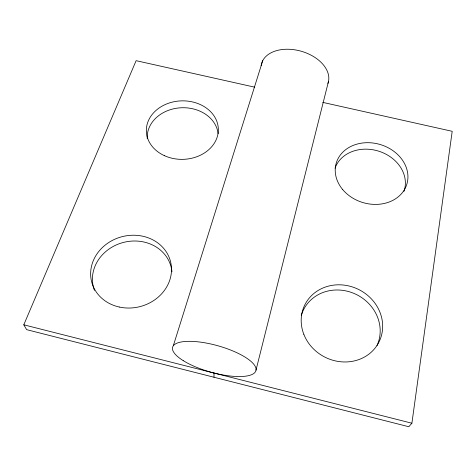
<?xml version="1.0" encoding="UTF-8"?>
<svg xmlns="http://www.w3.org/2000/svg" width="476" height="476" viewBox="0 0 476 476"><rect width="100%" height="100%" fill="white"/><g stroke="black" fill="none" stroke-linecap="round" stroke-linejoin="round"><path stroke-width="0.71" d="M213.998 377.248L214.004 373.041M254.779 87.191L136.118 60.672L23.8 324.805L26.644 329.654L408.807 426.734L411.901 423.223L452.2 131.311L322.77 102.382M255.987 370.173L328.523 81.289M173.347 345.641L262.722 60.696M23.8 324.805L411.901 423.223M94.45 290.42A40.139 35.712 -15.1 0 1 124.147 242.248A40.139 35.712 -15.1 0 1 171.961 271.76M147.239 138.51A35.545 29.03 -1.9 0 1 180.267 107.82A35.545 29.03 -1.9 0 1 218.127 133.685M261.157 65.634A34.641 22.61 15.8 0 1 300.308 50.98A34.641 22.61 15.8 0 1 327.922 83.419M335.039 168.195A36.36 30.042 16.7 0 1 379.527 151.433A36.36 30.042 16.7 0 1 403.951 191.388M301.302 315.451A40.871 37.372 27.6 0 1 353.198 293.103A40.871 37.372 27.6 0 1 376.986 345.606M183.23 360.641A43.286 13.673 15.7 0 0 254.035 373.303A43.286 13.673 15.7 0 0 205.382 342.893A43.286 13.673 15.7 0 0 183.23 360.641M164.274 155.604A36.009 29.25 -1.8 0 0 218.347 129.781A36.009 29.25 -1.8 0 0 164.404 104.928A36.009 29.25 -1.8 0 0 164.274 155.604M119.274 307.032A40.722 36.099 -14.7 0 0 170.473 261.348A40.722 36.099 -14.7 0 0 103.476 246.538A40.722 36.099 -14.7 0 0 119.274 307.032M342.518 189.359A36.848 30.285 16.5 0 0 405.034 188.609A36.848 30.285 16.5 0 0 367.18 142.687A36.848 30.285 16.5 0 0 342.518 189.359M303.831 334.325A41.471 37.8 27 0 0 373.481 349.967A41.471 37.8 27 0 0 348.462 285.868A41.471 37.8 27 0 0 303.831 334.325"/></g></svg>
